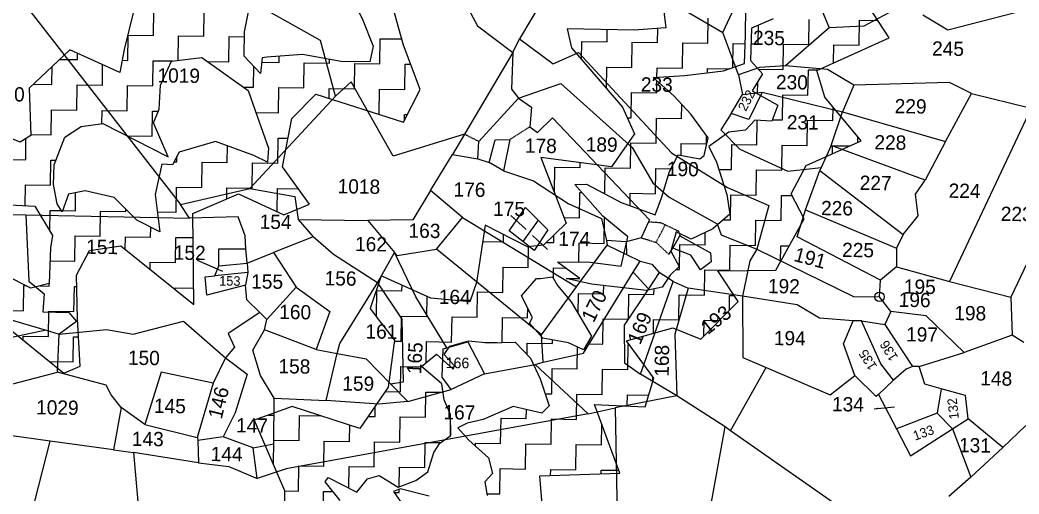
# Model space of a CAD drawing. Header units: metres. Extents: x 303639 to 307187, y 1938623 to 1940837.
# Drawn here: x 305712 to 306319, y 1939898 to 1940186 of the extents above; entities that cross this region are included whole.
import ezdxf

# ---------------------------------------------------------------- set-up
doc = ezdxf.new("R2010")
doc.units = ezdxf.units.M
doc.linetypes.add('DASHED', pattern=[0.75, 0.5, -0.25])
for name, color, linetype in [('POLY_HATCH', 12, 'Continuous'), ('POLY_PARCEL', 6, 'Continuous'), ('POLY_SUBPARCEL', 6, 'DASHED'), ('TEXT_PARCEL', 7, 'Continuous')]:
    doc.layers.add(name, color=color, linetype=linetype)
doc.styles.add('TEXT_MAP', font='')
doc.styles.get('TEXT_MAP').set_extended_font_data('Kruti Dev 050')
doc.dimstyles.get("Standard").update_dxf_attribs({"dimtxt": 0.18, "dimasz": 0.18, "dimexe": 0.18, "dimexo": 0.0625, "dimgap": 0.09, "dimtad": 0, "dimtih": 1, "dimtoh": 1, "dimdec": 4, "dimzin": 0, "dimdsep": 46, "dimtxsty": 'Standard', "dimcen": 0.09, "dimadec": 0, "dimazin": 0, "dimtfac": 1, "dimtdec": 4, "dimtofl": 0, "dimtmove": 0, "dimatfit": 3, "dimfxl": 1, "dimtolj": 1, "dimtzin": 0, "dimarcsym": 0})

msp = doc.modelspace()

# ---------------------------------------------------------------- linework, layer by layer
msp.add_circle((306234.07, 1940017.46), 2.87)
at = {"layer": 'POLY_HATCH'}
for p, q in [((305945.3, 1940170.32), (305934.36, 1940209.42)), ((305914.06, 1940199.3), (305920.47, 1940185.47)), ((306102.51, 1940197.31), (306104.41, 1940180.71)), ((306239.94, 1940174.7), (306222.9, 1940200.93)), ((305781.82, 1940192.29), (305775.67, 1940167.59)), ((306152.69, 1940176.33), (306153.01, 1940193.18)), ((305848.65, 1940178.47), (305851.11, 1940190.62)), ((305920.47, 1940185.47), (305926.7, 1940169.62)), ((306169.66, 1940186.19), (306156.42, 1940180.7)), ((306085.25, 1940179.42), (306044.56, 1940180.13)), ((306044.56, 1940180.13), (306047.24, 1940168.76)), ((306104.41, 1940180.71), (306085.25, 1940179.42)), ((306156.42, 1940180.7), (306155.79, 1940161.04)), ((305848.52, 1940163.65), (305848.65, 1940178.47)), ((306152.22, 1940159.19), (306152.69, 1940176.33)), ((306196.06, 1940154.83), (306239.94, 1940174.7)), ((305742.77, 1940167.48), (305717.91, 1940144.17)), ((305773.06, 1940153.6), (305742.77, 1940167.48)), ((305775.67, 1940167.59), (305773.06, 1940153.6)), ((305926.7, 1940169.62), (305924.78, 1940160.1)), ((305955.28, 1940143.42), (305945.3, 1940170.32)), ((306047.24, 1940168.76), (306078.21, 1940132.64)), ((305797.69, 1940146.07), (305804.41, 1940160.59)), ((305804.41, 1940160.59), (305822.71, 1940162.79)), ((305822.71, 1940162.79), (305850.95, 1940142.66)), ((305858.4, 1940153.03), (305848.52, 1940163.65)), ((305859.39, 1940162.57), (305858.4, 1940153.03)), ((305862.27, 1940163.07), (305859.39, 1940162.57)), ((305883.82, 1940164.71), (305862.27, 1940163.07)), ((305907.46, 1940160.42), (305883.82, 1940164.71)), ((306155.79, 1940161.04), (306163.04, 1940152.86)), ((305924.78, 1940160.1), (305907.46, 1940160.42)), ((306116.06, 1940151.93), (306139.49, 1940154.63)), ((306139.49, 1940154.63), (306152.22, 1940159.19)), ((306200.84, 1940138.75), (306196.06, 1940154.83)), ((306096.7, 1940150.57), (306116.06, 1940151.93)), ((306109.21, 1940139.45), (306096.7, 1940150.57)), ((306163.04, 1940152.86), (306156.74, 1940142.45)), ((305717.91, 1940144.17), (305719.07, 1940115.41)), ((305796.95, 1940131.46), (305797.69, 1940146.07)), ((305850.95, 1940142.66), (305856.4, 1940127.11)), ((305945.22, 1940123.59), (305955.28, 1940143.42)), ((306156.74, 1940142.45), (306172.44, 1940133.91)), ((305877.46, 1940125.66), (305891.99, 1940140.62)), ((305891.99, 1940140.62), (305945.22, 1940123.59)), ((306119.54, 1940128.36), (306109.21, 1940139.45)), ((306223.04, 1940112.1), (306200.84, 1940138.75)), ((305793.52, 1940123.07), (305796.95, 1940131.46)), ((306078.21, 1940132.64), (306085.5, 1940116.53)), ((306172.44, 1940133.91), (306168.8, 1940124.18)), ((305712.63, 1940111.39), (305673.28, 1940126.52)), ((305856.4, 1940127.11), (305863.28, 1940107.7)), ((305871.81, 1940096.43), (305877.46, 1940125.66)), ((306130.22, 1940113.92), (306119.54, 1940128.36)), ((306158.54, 1940124.69), (306152.78, 1940118.62)), ((306168.8, 1940124.18), (306158.54, 1940124.69)), ((305739.56, 1940114.43), (305749.59, 1940120.81)), ((305749.59, 1940120.81), (305762.75, 1940122.65)), ((305762.75, 1940122.65), (305802.32, 1940102.57)), ((305802.32, 1940102.57), (305793.52, 1940123.07)), ((306152.78, 1940118.62), (306142.74, 1940117.43)), ((305719.07, 1940115.41), (305712.63, 1940111.39)), ((305733.24, 1940097.55), (305739.56, 1940114.43)), ((306085.5, 1940116.53), (306071.47, 1940096.48)), ((306127.67, 1940103.32), (306130.22, 1940113.92)), ((306142.74, 1940117.43), (306130.54, 1940108.67)), ((306189.57, 1940097.25), (306223.04, 1940112.1)), ((305831.19, 1940111.88), (305808.98, 1940105.25)), ((305854.46, 1940103.34), (305831.19, 1940111.88)), ((305863.28, 1940107.7), (305862.63, 1940099.27)), ((306130.54, 1940108.67), (306135.24, 1940099.19)), ((305808.98, 1940105.25), (305804.92, 1940097.52)), ((305862.63, 1940099.27), (305854.46, 1940103.34)), ((306071.47, 1940096.48), (306028.58, 1940102.03)), ((306028.58, 1940102.03), (306043.91, 1940062.16)), ((306106.63, 1940093.6), (306111.82, 1940103.7)), ((306111.82, 1940103.7), (306125.07, 1940101.26)), ((306125.07, 1940101.26), (306127.67, 1940103.32)), ((305732.86, 1940085.61), (305733.24, 1940097.55)), ((305798.62, 1940097.92), (305794.41, 1940079.52)), ((305804.92, 1940097.52), (305798.62, 1940097.92)), ((305888.08, 1940073.68), (305871.81, 1940096.43)), ((306135.24, 1940099.19), (306141.49, 1940079.56)), ((306180.54, 1940079.99), (306189.57, 1940097.25)), ((306101.82, 1940077.6), (306106.63, 1940093.6)), ((305735.04, 1940073.84), (305732.86, 1940085.61)), ((305751.93, 1940081.82), (305741.96, 1940079.72)), ((305769.5, 1940077.84), (305751.93, 1940081.82)), ((306049.24, 1940085.63), (306056.32, 1940085.92)), ((306066.15, 1940066.53), (306049.24, 1940085.63)), ((306056.32, 1940085.92), (306077.38, 1940074.68)), ((305741.96, 1940079.72), (305738.08, 1940068.99)), ((305783.3, 1940064.1), (305769.5, 1940077.84)), ((305794.41, 1940079.52), (305797.41, 1940056.96)), ((305817.25, 1940068.01), (305845.06, 1940079.94)), ((305845.06, 1940079.94), (305872.54, 1940067.24)), ((306098.02, 1940067.17), (306101.82, 1940077.6)), ((306141.49, 1940079.56), (306143.37, 1940067.59)), ((306188.43, 1940064.9), (306180.54, 1940079.99)), ((305697.17, 1940073.77), (305721.44, 1940072.55)), ((305721.44, 1940072.55), (305732.14, 1940054.68)), ((305738.08, 1940068.99), (305735.04, 1940073.84)), ((305872.54, 1940067.24), (305888.08, 1940073.68)), ((306077.38, 1940074.68), (306098.02, 1940067.17)), ((305797.41, 1940056.96), (305783.3, 1940064.1)), ((305817.89, 1940012.76), (305817.25, 1940068.01)), ((306081.28, 1940053.82), (306066.15, 1940066.53)), ((306143.37, 1940067.59), (306132.98, 1940058.69)), ((306171.28, 1940033.64), (306188.43, 1940064.9)), ((305994.69, 1940061.01), (305989.52, 1940026.09)), ((306020.45, 1940047.76), (305994.69, 1940061.01)), ((306043.91, 1940062.16), (306030.25, 1940048.9)), ((306132.98, 1940058.69), (306119.73, 1940052.48)), ((305732.14, 1940054.68), (305730.9, 1940047.28)), ((306077.31, 1940036.02), (306081.28, 1940053.82)), ((306110.74, 1940056.83), (306107.55, 1940045.17)), ((306119.73, 1940052.48), (306110.74, 1940056.83)), ((305730.9, 1940047.28), (305730.22, 1940025.55)), ((305746.82, 1940030.61), (305754.54, 1940045.66)), ((305754.54, 1940045.66), (305773.72, 1940048.36)), ((305773.72, 1940048.36), (305817.89, 1940012.76)), ((306030.25, 1940048.9), (306020.45, 1940047.76)), ((306107.55, 1940045.17), (306112.62, 1940035.81)), ((306038.64, 1940038.58), (306056.91, 1940038.71)), ((306052.26, 1940028.53), (306038.64, 1940038.58)), ((306056.91, 1940038.71), (306077.31, 1940036.02)), ((306112.62, 1940035.81), (306107.11, 1940030.69)), ((306135.94, 1940033.27), (306171.28, 1940033.64)), ((306148.27, 1940014.68), (306135.94, 1940033.27)), ((305718.98, 1940022.81), (305703.86, 1940030.44)), ((305747.44, 1940004.11), (305746.82, 1940030.61)), ((305931.58, 1940030.16), (305925.07, 1940010.42)), ((305961.88, 1940016.57), (305931.58, 1940030.16)), ((306016.83, 1940018.16), (306025.91, 1940028.51)), ((306025.91, 1940028.51), (306028.46, 1940028.51)), ((306028.46, 1940028.51), (306035.72, 1940029.64)), ((306035.72, 1940029.64), (306038.78, 1940024.29)), ((306059.33, 1940025.21), (306044.03, 1940028.53)), ((306044.03, 1940028.53), (306052.26, 1940028.53)), ((306107.11, 1940030.69), (306102.3, 1940023.4)), ((305730.22, 1940025.55), (305718.98, 1940022.81)), ((305989.52, 1940026.09), (305985.53, 1940014.4)), ((306038.78, 1940024.29), (306046.98, 1940014.4)), ((306092.73, 1940021.24), (306059.33, 1940025.21)), ((306102.3, 1940023.4), (306092.73, 1940021.24)), ((305985.53, 1940014.4), (305961.88, 1940016.57)), ((306023.56, 1940004.94), (306016.83, 1940018.16)), ((305925.07, 1940010.42), (305929.1, 1940004.84)), ((306046.98, 1940014.4), (306059.37, 1939993.59)), ((306125.71, 1939991.76), (306148.27, 1940014.68)), ((305693.75, 1940007.84), (305739.04, 1939971.09)), ((305748.88, 1939975.34), (305747.44, 1940004.11)), ((305929.1, 1940004.84), (305939.83, 1939991.24)), ((306021.68, 1940001.53), (306023.56, 1940004.94)), ((306029.76, 1939992.44), (306021.68, 1940001.53)), ((306080.54, 1939990.67), (306108.75, 1939998.71)), ((306108.75, 1939998.71), (306125.71, 1939991.76)), ((305939.83, 1939991.24), (305935.88, 1939962.54)), ((305973.43, 1939987.48), (305984.75, 1939990.81)), ((305984.75, 1939990.81), (305997.08, 1939989.48)), ((306045.3, 1939989.45), (306029.76, 1939992.44)), ((306059.37, 1939993.59), (306054.54, 1939985.34)), ((305969.87, 1939982.48), (305973.43, 1939987.48)), ((305997.08, 1939989.48), (306013.06, 1939990.02)), ((306013.06, 1939990.02), (306022.35, 1939980.24)), ((306013.06, 1939990.02), (306013.06, 1939990.02)), ((306054.54, 1939985.34), (306045.3, 1939989.45)), ((306097.12, 1939968.06), (306080.54, 1939990.67)), ((305956.09, 1939975.07), (305965.28, 1939982.62)), ((305965.28, 1939982.62), (305975.34, 1939973.56)), ((305976.22, 1939975.48), (305969.87, 1939982.48)), ((306022.35, 1939980.24), (306028.21, 1939967.61)), ((305739.04, 1939971.09), (305748.88, 1939975.34)), ((305968.45, 1939964.73), (305956.09, 1939975.07)), ((305975.34, 1939973.56), (305976.22, 1939975.48)), ((306028.21, 1939967.61), (306033.66, 1939951.24)), ((306091.88, 1939950.74), (306097.12, 1939968.06)), ((305935.88, 1939962.54), (305918.66, 1939937.43)), ((305969.79, 1939955), (305968.45, 1939964.73)), ((305973.79, 1939946.02), (305969.79, 1939955)), ((305877.58, 1939950.89), (305854.64, 1939942.57)), ((305918.66, 1939937.43), (305877.58, 1939950.89)), ((306011.67, 1939950.82), (305993.57, 1939942.99)), ((306029.13, 1939946.84), (306011.67, 1939950.82)), ((306033.66, 1939951.24), (306029.13, 1939946.84)), ((306076.49, 1939910.33), (306061.05, 1939952.03)), ((306061.05, 1939952.03), (306091.88, 1939950.74)), ((305854.64, 1939942.57), (305873.04, 1939899.82)), ((305973.84, 1939933.21), (305973.79, 1939946.02)), ((305993.57, 1939942.99), (305983.75, 1939940.84)), ((305983.75, 1939940.84), (305978.28, 1939937.9)), ((305978.28, 1939937.9), (305984.82, 1939930.45)), ((305967.33, 1939928.57), (305973.84, 1939933.21)), ((305984.82, 1939930.45), (305996.87, 1939919.78)), ((305963.6, 1939922.95), (305967.33, 1939928.57)), ((305959.94, 1939911.28), (305963.6, 1939922.95)), ((305996.87, 1939919.78), (305999.27, 1939910.22)), ((305897.61, 1939905.08), (305899.43, 1939907.78)), ((305899.43, 1939907.78), (305916.79, 1939898.92)), ((305916.79, 1939898.92), (305923.35, 1939906.98)), ((305923.35, 1939906.98), (305930.45, 1939908.97)), ((305930.45, 1939908.97), (305941.93, 1939901.91)), ((305952.64, 1939905.87), (305959.94, 1939911.28)), ((305999.27, 1939910.22), (305994.49, 1939905.1)), ((306028.04, 1939908.77), (306076.49, 1939910.33)), ((306031.97, 1939856.56), (306028.04, 1939908.77)), ((305873.04, 1939899.82), (305873.17, 1939878.15)), ((305906.7, 1939893.7), (305897.61, 1939905.08)), ((305943.1, 1939900.86), (305939.09, 1939899.35)), ((305941.93, 1939901.91), (305952.64, 1939905.87)), ((305960.79, 1939896.39), (305943.1, 1939900.86)), ((305994.49, 1939905.1), (305995.94, 1939896.75)), ((305939.09, 1939899.35), (305948.92, 1939885.34))]:
    msp.add_line(p, q, dxfattribs=at)
at = {"layer": 'POLY_HATCH', "linetype": 'Continuous'}
for p, q in [((305793.44, 1940176.14), (305793.65, 1940191.44)), ((305824.03, 1940175.71), (305824.25, 1940191.01)), ((306129.96, 1940171.45), (306130.17, 1940186.75)), ((306191.15, 1940170.6), (306191.36, 1940185.9)), ((306221.74, 1940170.18), (306221.95, 1940185.47)), ((306221.95, 1940185.47), (306233.05, 1940185.32)), ((306068.78, 1940172.31), (306068.88, 1940179.71)), ((306099.37, 1940171.88), (306099.49, 1940180.38)), ((306160.55, 1940171.03), (306160.71, 1940182.48)), ((305777.93, 1940161.06), (305778.14, 1940176.35)), ((305778.14, 1940176.35), (305793.44, 1940176.14)), ((305808.53, 1940161.09), (305808.74, 1940175.93)), ((305808.74, 1940175.93), (305824.03, 1940175.71)), ((305839.12, 1940160.21), (305839.33, 1940175.5)), ((305839.33, 1940175.5), (305848.62, 1940175.37)), ((305930.89, 1940158.93), (305931.11, 1940174.22)), ((305931.11, 1940174.22), (305944.26, 1940174.04)), ((306053.33, 1940161.66), (306053.48, 1940172.52)), ((306053.48, 1940172.52), (306068.78, 1940172.31)), ((306083.86, 1940156.8), (306084.07, 1940172.09)), ((306084.07, 1940172.09), (306099.37, 1940171.88)), ((306114.45, 1940156.37), (306114.66, 1940171.67)), ((306114.66, 1940171.67), (306129.96, 1940171.45)), ((306145.05, 1940156.62), (306145.26, 1940171.24)), ((306145.26, 1940171.24), (306152.55, 1940171.14)), ((306156.11, 1940171.09), (306160.55, 1940171.03)), ((306175.64, 1940155.52), (306175.85, 1940170.81)), ((306175.85, 1940170.81), (306191.15, 1940170.6)), ((306206.29, 1940159.46), (306206.44, 1940170.39)), ((306206.44, 1940170.39), (306221.74, 1940170.18)), ((305736.53, 1940161.63), (305747.34, 1940161.48)), ((305747.34, 1940161.48), (305747.39, 1940165.36)), ((305774.46, 1940161.11), (305777.93, 1940161.06)), ((305793.01, 1940145.55), (305793.23, 1940160.84)), ((305793.23, 1940160.84), (305805.12, 1940160.68)), ((305869.71, 1940159.78), (305869.76, 1940163.64)), ((305900.3, 1940159.35), (305900.33, 1940161.71)), ((305731.83, 1940146.4), (305731.98, 1940157.37)), ((305762.42, 1940145.97), (305762.59, 1940158.4)), ((305826.08, 1940160.39), (305839.12, 1940160.21)), ((305854.2, 1940144.7), (305854.38, 1940157.36)), ((305859.11, 1940159.93), (305869.71, 1940159.78)), ((305884.79, 1940144.27), (305885, 1940159.57)), ((305885, 1940159.57), (305900.3, 1940159.35)), ((305915.38, 1940143.84), (305915.6, 1940159.14)), ((305915.6, 1940159.14), (305930.89, 1940158.93)), ((305945.98, 1940143.42), (305946.19, 1940158.71)), ((305946.19, 1940158.71), (305949.62, 1940158.67)), ((306068.38, 1940144.1), (306068.56, 1940157.01)), ((306068.56, 1940157.01), (306083.86, 1940156.8)), ((306099.07, 1940150.73), (306099.16, 1940156.58)), ((306099.16, 1940156.58), (306114.45, 1940156.37)), ((306129.71, 1940153.5), (306129.75, 1940156.16)), ((306129.75, 1940156.16), (306143.24, 1940155.97)), ((306160.5, 1940155.73), (306175.64, 1940155.52)), ((306190.72, 1940140.01), (306190.93, 1940155.31)), ((306190.93, 1940155.31), (306196.94, 1940155.22)), ((306098.94, 1940141.29), (306099.04, 1940148.48)), ((305720.45, 1940146.56), (305731.83, 1940146.4)), ((305746.91, 1940130.89), (305747.12, 1940146.19)), ((305747.12, 1940146.19), (305762.42, 1940145.97)), ((305777.5, 1940130.46), (305777.72, 1940145.76)), ((305777.72, 1940145.76), (305793.01, 1940145.55)), ((305847.97, 1940144.78), (305854.2, 1940144.7)), ((305869.28, 1940129.19), (305869.5, 1940144.48)), ((305869.5, 1940144.48), (305884.79, 1940144.27)), ((305900, 1940138.05), (305900.09, 1940144.06)), ((305900.09, 1940144.06), (305915.38, 1940143.84)), ((305930.47, 1940128.33), (305930.68, 1940143.63)), ((305930.68, 1940143.63), (305945.98, 1940143.42)), ((306160.13, 1940140.6), (306160.24, 1940148.23)), ((306083.43, 1940126.2), (306083.65, 1940141.5)), ((306083.65, 1940141.5), (306098.94, 1940141.29)), ((306175.21, 1940124.93), (306175.42, 1940140.22)), ((306175.42, 1940140.22), (306190.72, 1940140.01)), ((305731.4, 1940115.81), (305731.61, 1940131.1)), ((305731.61, 1940131.1), (305746.91, 1940130.89)), ((305762.09, 1940122.56), (305762.21, 1940130.68)), ((305762.21, 1940130.68), (305777.5, 1940130.46)), ((305792.59, 1940114.96), (305792.8, 1940130.25)), ((305792.8, 1940130.25), (305796.44, 1940130.2)), ((306114.03, 1940125.78), (306114.14, 1940134.15)), ((306205.8, 1940124.5), (306205.92, 1940132.65)), ((305855.6, 1940129.38), (305869.28, 1940129.19)), ((305930.38, 1940128.34), (305930.47, 1940128.33)), ((305945.72, 1940124.57), (305945.76, 1940128.12)), ((305945.76, 1940128.12), (305947.51, 1940128.1)), ((306081.11, 1940126.24), (306083.43, 1940126.2)), ((306098.52, 1940110.69), (306098.73, 1940125.99)), ((306098.73, 1940125.99), (306114.03, 1940125.78)), ((306159.7, 1940109.84), (306159.91, 1940124.62)), ((306169.11, 1940125.01), (306175.21, 1940124.93)), ((306190.3, 1940109.42), (306190.51, 1940124.71)), ((306190.51, 1940124.71), (306205.8, 1940124.5)), ((305715.89, 1940100.72), (305716.07, 1940113.53)), ((305719.05, 1940115.98), (305731.4, 1940115.81)), ((305777.5, 1940115.17), (305792.59, 1940114.96)), ((305868.86, 1940098.59), (305869.07, 1940113.89)), ((305869.07, 1940113.89), (305875.17, 1940113.8)), ((306129.11, 1940110.27), (306129.18, 1940115.33)), ((306220.92, 1940111.16), (306220.97, 1940114.6)), ((305838.26, 1940099.02), (305838.41, 1940109.23)), ((306083.01, 1940095.61), (306083.22, 1940110.91)), ((306083.22, 1940110.91), (306098.52, 1940110.69)), ((306113.71, 1940103.35), (306113.81, 1940110.48)), ((306113.81, 1940110.48), (306129.11, 1940110.27)), ((306144.19, 1940094.76), (306144.41, 1940110.05)), ((306144.41, 1940110.05), (306159.7, 1940109.84)), ((306174.79, 1940094.33), (306175, 1940109.63)), ((306175, 1940109.63), (306190.3, 1940109.42)), ((306205.52, 1940104.33), (306205.59, 1940109.2)), ((306205.59, 1940109.2), (306216.17, 1940109.06)), ((305700.6, 1940100.94), (305715.89, 1940100.72)), ((305730.97, 1940085.21), (305731.19, 1940100.51)), ((305731.19, 1940100.51), (305734.33, 1940100.47)), ((305807.67, 1940099.45), (305807.72, 1940102.85)), ((305805.95, 1940099.47), (305807.67, 1940099.45)), ((305822.75, 1940083.94), (305822.97, 1940099.23)), ((305822.97, 1940099.23), (305838.26, 1940099.02)), ((305853.35, 1940083.51), (305853.56, 1940098.81)), ((305853.56, 1940098.81), (305868.86, 1940098.59)), ((306036.9, 1940080.95), (306037.12, 1940096.25)), ((306037.12, 1940096.25), (306052.41, 1940096.04)), ((306052.41, 1940096.04), (306052.45, 1940098.94)), ((306067.5, 1940080.53), (306067.71, 1940095.82)), ((306067.71, 1940095.82), (306083.01, 1940095.61)), ((306098.09, 1940080.1), (306098.3, 1940095.4)), ((306098.3, 1940095.4), (306107.48, 1940095.27)), ((306136.62, 1940094.86), (306144.19, 1940094.76)), ((306159.28, 1940079.25), (306159.49, 1940094.55)), ((306159.49, 1940094.55), (306174.79, 1940094.33)), ((305715.5, 1940072.85), (305715.68, 1940085.43)), ((305715.68, 1940085.43), (305730.97, 1940085.21)), ((305807.24, 1940068.85), (305807.46, 1940084.15)), ((305807.46, 1940084.15), (305822.75, 1940083.94)), ((305837.96, 1940076.89), (305838.05, 1940083.72)), ((305838.05, 1940083.72), (305853.35, 1940083.51)), ((305868.45, 1940069.13), (305868.64, 1940083.3)), ((305868.64, 1940083.3), (305881.33, 1940083.12)), ((305746.06, 1940069.7), (305746.21, 1940080.61)), ((306036.68, 1940080.96), (306036.9, 1940080.95)), ((306051.99, 1940065.44), (306052.2, 1940080.74)), ((306052.2, 1940080.74), (306053.59, 1940080.72)), ((306066.4, 1940080.54), (306067.5, 1940080.53)), ((306082.69, 1940072.75), (306082.79, 1940080.31)), ((306082.79, 1940080.31), (306098.09, 1940080.1)), ((306143.77, 1940064.17), (306143.98, 1940079.46)), ((306143.98, 1940079.46), (306159.28, 1940079.25)), ((306174.36, 1940063.74), (306174.57, 1940079.04)), ((306174.57, 1940079.04), (306181.09, 1940078.95)), ((305730.59, 1940057.27), (305730.76, 1940069.92)), ((305730.76, 1940069.92), (305737.56, 1940069.82)), ((305738.37, 1940069.81), (305746.06, 1940069.7)), ((305776.65, 1940069.28), (305776.67, 1940070.7)), ((305761.14, 1940054.2), (305761.35, 1940069.49)), ((305761.35, 1940069.49), (305776.65, 1940069.28)), ((305795.81, 1940069.01), (305807.24, 1940068.85)), ((306042.6, 1940065.57), (306051.99, 1940065.44)), ((306067.07, 1940049.93), (306067.28, 1940065.23)), ((306067.28, 1940065.23), (306067.71, 1940065.22)), ((306139.45, 1940064.23), (306143.77, 1940064.17)), ((306158.85, 1940048.66), (306159.06, 1940063.95)), ((306159.06, 1940063.95), (306174.36, 1940063.74)), ((305791.73, 1940053.77), (305791.82, 1940059.79)), ((305745.63, 1940039.11), (305745.85, 1940054.41)), ((305745.85, 1940054.41), (305761.14, 1940054.2)), ((305776.33, 1940046.26), (305776.44, 1940053.98)), ((305776.44, 1940053.98), (305791.73, 1940053.77)), ((305806.82, 1940038.26), (305807.03, 1940053.56)), ((305807.03, 1940053.56), (305817.42, 1940053.41)), ((306005.89, 1940050.79), (306005.95, 1940055.22)), ((306036.48, 1940050.36), (306036.54, 1940055.01)), ((306128.26, 1940049.08), (306128.36, 1940056.52)), ((305993.2, 1940050.96), (306005.89, 1940050.79)), ((306020.97, 1940035.28), (306021.14, 1940047.84)), ((306031.83, 1940050.43), (306036.48, 1940050.36)), ((306051.61, 1940038.68), (306051.77, 1940050.15)), ((306051.77, 1940050.15), (306067.07, 1940049.93)), ((306112.75, 1940034), (306112.96, 1940049.3)), ((306112.96, 1940049.3), (306128.26, 1940049.08)), ((306143.34, 1940033.57), (306143.55, 1940048.87)), ((306143.55, 1940048.87), (306158.85, 1940048.66)), ((306174.01, 1940038.61), (306174.15, 1940048.44)), ((306174.15, 1940048.44), (306179.36, 1940048.37)), ((305730.65, 1940039.32), (305745.63, 1940039.11)), ((305791.46, 1940034.07), (305791.52, 1940038.47)), ((305791.52, 1940038.47), (305806.82, 1940038.26)), ((306005.46, 1940020.19), (306005.67, 1940035.49)), ((306005.67, 1940035.49), (306020.97, 1940035.28)), ((306036.18, 1940028.83), (306036.27, 1940035.06)), ((306036.27, 1940035.06), (306043.54, 1940034.96)), ((306110.7, 1940034.03), (306112.75, 1940034)), ((306127.83, 1940018.49), (306128.04, 1940033.79)), ((306128.04, 1940033.79), (306143.34, 1940033.57)), ((305714.61, 1940008.95), (305714.83, 1940024.24)), ((305714.83, 1940024.24), (305716.18, 1940024.22)), ((305724.32, 1940024.11), (305730.12, 1940024.03)), ((305730.12, 1940024.03), (305730.14, 1940025.53)), ((305745.21, 1940008.52), (305745.42, 1940023.82)), ((305745.42, 1940023.82), (305746.98, 1940023.79)), ((305806.59, 1940021.87), (305806.61, 1940022.96)), ((305806.61, 1940022.96), (305817.78, 1940022.81)), ((305928.76, 1940005.96), (305928.98, 1940021.26)), ((305928.98, 1940021.26), (305944.27, 1940021.05)), ((305944.27, 1940021.05), (305944.32, 1940024.44)), ((306066.64, 1940019.34), (306066.71, 1940024.33)), ((306097.24, 1940018.92), (306097.28, 1940022.27)), ((305959.36, 1940005.54), (305959.52, 1940017.62)), ((305989.95, 1940005.11), (305990.16, 1940020.41)), ((305990.16, 1940020.41), (306005.46, 1940020.19)), ((306051.18, 1940007.35), (306051.35, 1940019.55)), ((306051.35, 1940019.55), (306066.64, 1940019.34)), ((306081.73, 1940003.83), (306081.94, 1940019.13)), ((306081.94, 1940019.13), (306097.24, 1940018.92)), ((306112.32, 1940003.41), (306112.53, 1940018.7)), ((306112.53, 1940018.7), (306127.83, 1940018.49)), ((306143, 1940009.33), (306143.13, 1940018.28)), ((306143.13, 1940018.28), (306145.91, 1940018.24)), ((305699.32, 1940009.16), (305714.61, 1940008.95)), ((306020.54, 1940004.68), (306020.63, 1940010.71)), ((305729.7, 1939993.44), (305729.91, 1940008.73)), ((305729.91, 1940008.73), (305745.21, 1940008.52)), ((305928.28, 1940005.97), (305928.76, 1940005.96)), ((305943.85, 1939990.45), (305944.06, 1940005.75)), ((305944.06, 1940005.75), (305959.36, 1940005.54)), ((305974.44, 1939990.03), (305974.65, 1940005.32)), ((305974.65, 1940005.32), (305989.95, 1940005.11)), ((306005.04, 1939989.75), (306005.25, 1940004.9)), ((306005.25, 1940004.9), (306020.54, 1940004.68)), ((306066.22, 1939988.75), (306066.43, 1940004.04)), ((306066.43, 1940004.04), (306081.73, 1940003.83)), ((306096.91, 1939995.33), (306097.02, 1940003.62)), ((306097.02, 1940003.62), (306112.32, 1940003.41)), ((306127.48, 1939993.56), (306127.62, 1940003.19)), ((306127.62, 1940003.19), (306136.84, 1940003.06)), ((305714.36, 1939991.11), (305714.4, 1939993.65)), ((305714.4, 1939993.65), (305729.7, 1939993.44)), ((305744.78, 1939977.93), (305744.99, 1939993.22)), ((305744.99, 1939993.22), (305747.99, 1939993.18)), ((306035.63, 1939989.17), (306035.66, 1939991.3)), ((305939.73, 1939990.51), (305943.85, 1939990.45)), ((305958.97, 1939977.43), (305959.14, 1939990.24)), ((305959.14, 1939990.24), (305974.44, 1939990.03)), ((305994.61, 1939989.75), (306001.99, 1939989.64)), ((306020.23, 1939982.46), (306020.33, 1939989.39)), ((306020.33, 1939989.39), (306035.63, 1939989.17)), ((306050.71, 1939973.67), (306050.89, 1939986.96)), ((306056.62, 1939988.88), (306066.22, 1939988.75)), ((306081.3, 1939973.24), (306081.52, 1939988.54)), ((306081.52, 1939988.54), (306082.11, 1939988.53)), ((305730.37, 1939978.13), (305744.78, 1939977.93)), ((305943.42, 1939959.86), (305943.63, 1939975.16)), ((305943.63, 1939975.16), (305956.19, 1939974.98)), ((305974.22, 1939974.56), (305974.23, 1939974.73)), ((305974.23, 1939974.73), (305975.86, 1939974.71)), ((306035.2, 1939958.58), (306035.41, 1939973.88)), ((306035.41, 1939973.88), (306050.71, 1939973.67)), ((306065.79, 1939958.16), (306066.01, 1939973.45)), ((306066.01, 1939973.45), (306081.3, 1939973.24)), ((306096.5, 1939966.02), (306096.54, 1939968.84)), ((305934.13, 1939959.99), (305943.42, 1939959.86)), ((305958.5, 1939944.35), (305958.72, 1939959.65)), ((305958.72, 1939959.65), (305969.17, 1939959.5)), ((306031.2, 1939958.64), (306035.2, 1939958.58)), ((306050.28, 1939943.07), (306050.5, 1939958.37)), ((306050.5, 1939958.37), (306065.79, 1939958.16)), ((306081, 1939951.2), (306081.09, 1939957.94)), ((306081.09, 1939957.94), (306094, 1939957.76)), ((305927.91, 1939944.78), (305928, 1939951.05)), ((306019.69, 1939943.5), (306019.77, 1939948.98)), ((305863.21, 1939945.68), (305866.73, 1939945.63)), ((305866.73, 1939945.63), (305866.74, 1939946.96)), ((305881.81, 1939930.12), (305882.02, 1939945.42)), ((305882.02, 1939945.42), (305894.83, 1939945.24)), ((305923.74, 1939944.83), (305927.91, 1939944.78)), ((305942.99, 1939929.27), (305943.21, 1939944.56)), ((305943.21, 1939944.56), (305958.5, 1939944.35)), ((305973.65, 1939933.07), (305973.8, 1939943.84)), ((306004.18, 1939928.41), (306004.39, 1939943.71)), ((306004.39, 1939943.71), (306019.69, 1939943.5)), ((306034.77, 1939927.99), (306034.99, 1939943.29)), ((306034.99, 1939943.29), (306050.28, 1939943.07)), ((305912.4, 1939929.69), (305912.54, 1939939.44)), ((306065.37, 1939927.56), (306065.54, 1939939.91)), ((305866.31, 1939915.47), (305866.51, 1939930.33)), ((305866.51, 1939930.33), (305881.81, 1939930.12)), ((305896.89, 1939914.61), (305897.11, 1939929.91)), ((305897.11, 1939929.91), (305912.4, 1939929.69)), ((305927.49, 1939914.18), (305927.7, 1939929.48)), ((305927.7, 1939929.48), (305942.99, 1939929.27)), ((305958.08, 1939913.76), (305958.29, 1939929.05)), ((305958.29, 1939929.05), (305967.83, 1939928.92)), ((305988.86, 1939926.87), (305988.88, 1939928.63)), ((305988.88, 1939928.63), (306004.18, 1939928.41)), ((306019.26, 1939912.91), (306019.48, 1939928.2)), ((306019.48, 1939928.2), (306034.77, 1939927.99)), ((306049.86, 1939912.48), (306050.07, 1939927.78)), ((306050.07, 1939927.78), (306065.37, 1939927.56)), ((305881.38, 1939899.53), (305881.6, 1939914.82)), ((305881.6, 1939914.82), (305896.89, 1939914.61)), ((305912.01, 1939901.36), (305912.19, 1939914.4)), ((305912.19, 1939914.4), (305927.49, 1939914.18)), ((305942.62, 1939902.16), (305942.78, 1939913.97)), ((305942.78, 1939913.97), (305958.08, 1939913.76)), ((306003.75, 1939897.82), (306003.97, 1939913.12)), ((306003.97, 1939913.12), (306019.26, 1939912.91)), ((306034.51, 1939908.98), (306034.56, 1939912.69)), ((306034.56, 1939912.69), (306049.86, 1939912.48)), ((306065.12, 1939909.97), (306065.15, 1939912.27)), ((306065.15, 1939912.27), (306075.83, 1939912.12)), ((305942.57, 1939898.67), (305942.6, 1939900.68)), ((305873.04, 1939899.64), (305881.38, 1939899.53)), ((305896.47, 1939884.02), (305896.68, 1939899.31)), ((305896.68, 1939899.31), (305902.28, 1939899.24)), ((305939.54, 1939898.72), (305942.57, 1939898.67)), ((305995.73, 1939897.93), (306003.75, 1939897.82))]:
    msp.add_line(p, q, dxfattribs=at)
at = {"layer": 'POLY_PARCEL'}
for p, q in [((305894.85, 1940173.07), (305748.59, 1940255.64)), ((305687.99, 1940230.3), (305809.83, 1940073.43)), ((306049.28, 1940230.65), (306015.68, 1940174.06)), ((306049.28, 1940230.65), (306139, 1940177.89)), ((305978.61, 1940203.43), (305990.12, 1940182.04)), ((306139, 1940177.89), (306151.35, 1940204.25)), ((306197.07, 1940196.33), (306203.63, 1940180.81)), ((306242.84, 1940191.53), (306224.65, 1940181.73)), ((306275.66, 1940179.63), (306322.68, 1940191.76)), ((306260.33, 1940188.69), (306275.66, 1940179.63)), ((305990.12, 1940182.04), (306011.64, 1940165.73)), ((306203.63, 1940180.81), (306177.09, 1940157.77)), ((306224.65, 1940181.73), (306203.63, 1940180.81)), ((305903.95, 1940139.3), (305894.85, 1940173.07)), ((306011.64, 1940165.73), (306015.68, 1940174.06)), ((306015.68, 1940174.06), (306035.96, 1940158.86)), ((306148.54, 1940152.27), (306139, 1940177.89)), ((306011.64, 1940165.73), (305982.2, 1940116.19)), ((306011.64, 1940165.73), (306010.84, 1940143.64)), ((306035.96, 1940158.86), (306051.51, 1940165.76)), ((306051.51, 1940165.76), (306107.95, 1940104.97)), ((306161.28, 1940156.77), (306148.54, 1940152.27)), ((306177.09, 1940157.77), (306161.28, 1940156.77)), ((306202.58, 1940155.5), (306177.09, 1940157.77)), ((306218.6, 1940146.09), (306202.58, 1940155.5)), ((306148.54, 1940152.27), (306150.98, 1940140.27)), ((305913.52, 1940148.11), (305903.95, 1940139.3)), ((305938.87, 1940102.94), (305913.52, 1940148.11)), ((306010.84, 1940143.64), (306014.98, 1940138.07)), ((306014.98, 1940138.07), (306040.68, 1940146.94)), ((306040.68, 1940146.94), (306084.07, 1940108.08)), ((306218.6, 1940146.09), (306211.6, 1940129.71)), ((306276.6, 1940147.71), (306218.6, 1940146.09)), ((306290.05, 1940140.93), (306276.6, 1940147.71)), ((305903.95, 1940139.3), (305851.97, 1940083.17)), ((305990.91, 1940111.78), (306014.98, 1940138.07)), ((306014.98, 1940138.07), (306022.99, 1940132.67)), ((306144.05, 1940128.74), (306150.98, 1940140.27)), ((306150.98, 1940140.27), (306162.81, 1940141.84)), ((306162.81, 1940141.84), (306154.76, 1940125.13)), ((306162.81, 1940141.84), (306211.6, 1940129.71)), ((306274.2, 1940111.84), (306290.05, 1940140.93)), ((306290.05, 1940140.93), (306326.21, 1940131.93)), ((306022.99, 1940132.67), (306021.95, 1940120.65)), ((306326.21, 1940131.93), (306276.52, 1940026.74)), ((306026.5, 1940117.23), (306035.7, 1940126.17)), ((306035.7, 1940126.17), (306094.49, 1940064.27)), ((306144.05, 1940128.74), (306137.83, 1940118.95)), ((306154.76, 1940125.13), (306144.05, 1940128.74)), ((306204.72, 1940109.34), (306211.6, 1940129.71)), ((306211.6, 1940129.71), (306274.2, 1940111.84)), ((306021.95, 1940120.65), (306026.5, 1940117.23)), ((306137.83, 1940118.95), (306149.3, 1940107.17)), ((305982.2, 1940116.19), (305938.87, 1940102.94)), ((305982.2, 1940116.19), (305974.87, 1940103.85)), ((305997.19, 1940099.11), (306000.86, 1940112.71)), ((306000.86, 1940112.71), (306009.68, 1940112.96)), ((306009.68, 1940112.96), (306005.81, 1940094.02)), ((305990.37, 1940101.22), (305990.91, 1940111.78)), ((306084.07, 1940108.08), (306096.49, 1940086.64)), ((306149.3, 1940107.17), (306178.46, 1940093.76)), ((306204.72, 1940109.34), (306198.71, 1940095.96)), ((306261.89, 1940088.26), (306204.72, 1940109.34)), ((306274.2, 1940111.84), (306261.89, 1940088.26)), ((305961.59, 1940081.95), (305974.87, 1940103.85)), ((305974.87, 1940103.85), (305990.37, 1940101.22)), ((305990.37, 1940101.22), (305997.19, 1940099.11)), ((306107.95, 1940104.97), (306141.86, 1940083.86)), ((306005.81, 1940094.02), (305997.19, 1940099.11)), ((306005.81, 1940094.02), (306024.12, 1940087.81)), ((306178.46, 1940093.76), (306198.71, 1940095.96)), ((306189.16, 1940070.34), (306197.91, 1940094.18)), ((306198.71, 1940095.96), (306197.91, 1940094.18)), ((306197.91, 1940094.18), (306248.41, 1940055.32)), ((306024.12, 1940087.81), (306045.19, 1940074.23)), ((306256.04, 1940079.84), (306261.89, 1940088.26)), ((305809.83, 1940073.43), (305851.97, 1940083.17)), ((305851.97, 1940083.17), (305879.34, 1940078.45)), ((305961.59, 1940081.95), (305950.85, 1940064.19)), ((305980.93, 1940065.7), (305961.59, 1940081.95)), ((306096.49, 1940086.64), (306106.41, 1940078.07)), ((306141.86, 1940083.86), (306166.88, 1940072.93)), ((305879.34, 1940078.45), (305881.24, 1940064.42)), ((306106.41, 1940078.07), (306135.51, 1940061.75)), ((306257.59, 1940066.64), (306256.04, 1940079.84)), ((305815.34, 1940065.25), (305809.83, 1940073.43)), ((306009.39, 1940057.51), (306019.28, 1940071.77)), ((306019.28, 1940071.77), (306026.94, 1940064.04)), ((306045.19, 1940074.23), (306065.44, 1940065.01)), ((306166.88, 1940072.93), (306159.67, 1940046.43)), ((306184.1, 1940053.99), (306189.16, 1940070.34)), ((306189.16, 1940070.34), (306244.37, 1940046.93)), ((305674.12, 1940067.59), (305716.08, 1940067.26)), ((305716.08, 1940067.26), (305717.89, 1940026.94)), ((305716.08, 1940067.26), (305815.34, 1940065.25)), ((305844.82, 1940066.09), (305815.34, 1940065.25)), ((305849.03, 1940054.43), (305844.82, 1940066.09)), ((305881.24, 1940064.42), (305923.54, 1940063.75)), ((305881.24, 1940064.42), (305890.39, 1940053.84)), ((305950.85, 1940064.19), (305923.54, 1940063.75)), ((305923.54, 1940063.75), (305939.67, 1940044.45)), ((305965.26, 1940046.37), (305980.93, 1940065.7)), ((305980.93, 1940065.7), (306050.24, 1940023.52)), ((306026.94, 1940064.04), (306017.61, 1940050.98)), ((306026.94, 1940064.04), (306032.76, 1940058.18)), ((306065.44, 1940065.01), (306068.47, 1940051.72)), ((306094.49, 1940064.27), (306093.94, 1940063.06)), ((306248.41, 1940055.32), (306257.59, 1940066.64)), ((306017.61, 1940050.98), (306009.39, 1940057.51)), ((306032.76, 1940058.18), (306024.51, 1940045.5)), ((306093.94, 1940063.06), (306089.49, 1940053.29)), ((306135.51, 1940061.75), (306137.97, 1940055.16)), ((305849.55, 1940046.56), (305849.03, 1940054.43)), ((305890.39, 1940053.84), (305866.25, 1940044.33)), ((305902.65, 1940043.16), (305890.39, 1940053.84)), ((306068.47, 1940051.72), (306068.78, 1940048.9)), ((306080.38, 1940050.81), (306068.47, 1940051.72)), ((306089.49, 1940053.29), (306080.38, 1940050.81)), ((306108.66, 1940047.11), (306112.99, 1940054.53)), ((306112.99, 1940054.53), (306131.58, 1940044.1)), ((306137.97, 1940055.16), (306159.67, 1940046.43)), ((306234.75, 1940027.64), (306184.1, 1940053.99)), ((306248.41, 1940055.32), (306244.37, 1940046.93)), ((305833.17, 1940036.31), (305833.19, 1940046.66)), ((305833.19, 1940046.66), (305849.55, 1940046.56)), ((305850.42, 1940037.81), (305849.55, 1940046.56)), ((305941.32, 1940042.47), (305965.26, 1940046.37)), ((306028.92, 1939994.34), (305965.26, 1940046.37)), ((306024.51, 1940045.5), (306017.61, 1940050.98)), ((306050.24, 1940023.52), (306068.78, 1940048.9)), ((306068.78, 1940048.9), (306080.52, 1940043.2)), ((306080.38, 1940050.81), (306080.52, 1940043.2)), ((306106.34, 1940043.13), (306108.66, 1940047.11)), ((306119.54, 1940042.72), (306108.66, 1940047.11)), ((306159.67, 1940046.43), (306155.42, 1940039.4)), ((306159.67, 1940046.43), (306218.39, 1940017.68)), ((306244.37, 1940046.93), (306244.53, 1940035.66)), ((305850.42, 1940037.81), (305866.25, 1940044.33)), ((305866.25, 1940044.33), (305880.07, 1940023.31)), ((305929.49, 1940025.99), (305902.65, 1940043.16)), ((305929.49, 1940025.99), (305939.67, 1940044.45)), ((305952.77, 1940017.48), (305939.67, 1940044.45)), ((305939.67, 1940044.45), (305941.32, 1940042.47)), ((306080.52, 1940043.2), (306088.81, 1940039.18)), ((306125.54, 1940033.87), (306119.54, 1940042.72)), ((306131.58, 1940044.1), (306131.88, 1940038.72)), ((306155.42, 1940039.4), (306150.97, 1940017.93)), ((305830.71, 1940030.23), (305833.17, 1940036.31)), ((305833.17, 1940036.31), (305850.42, 1940037.81)), ((305850.42, 1940037.81), (305850.66, 1940032.27)), ((306084.64, 1940032.4), (306088.81, 1940039.18)), ((306088.81, 1940039.18), (306095.85, 1940037.22)), ((306095.85, 1940037.22), (306100.42, 1940032.14)), ((306131.88, 1940038.72), (306125.54, 1940033.87)), ((306244.53, 1940035.66), (306234.75, 1940027.64)), ((306244.53, 1940035.66), (306276.52, 1940026.74)), ((306323.69, 1940038.15), (306313.77, 1940017.21)), ((305824.83, 1940029.69), (305830.71, 1940030.23)), ((305825.92, 1940018.47), (305824.83, 1940029.69)), ((305850.66, 1940032.27), (305830.71, 1940030.23)), ((305850.66, 1940032.27), (305849.24, 1940024.61)), ((306054.43, 1939983.27), (306084.64, 1940032.4)), ((306084.64, 1940032.4), (306093.9, 1940022.31)), ((306100.42, 1940032.14), (306093.9, 1940022.31)), ((306108.91, 1940026.67), (306100.42, 1940032.14)), ((306234.07, 1940017.46), (306234.75, 1940027.64)), ((305717.89, 1940026.94), (305727.15, 1940019.2)), ((305849.24, 1940024.61), (305825.92, 1940018.47)), ((305850.12, 1940015.61), (305849.24, 1940024.61)), ((305880.07, 1940023.31), (305862.32, 1940003.64)), ((305880.07, 1940023.31), (305900.53, 1940008.56)), ((305906.65, 1939989.15), (305929.49, 1940025.99)), ((305929.49, 1940025.99), (305944.28, 1940003.95)), ((306028.92, 1939994.34), (306050.24, 1940023.52)), ((306093.9, 1940022.31), (306079.22, 1940000.2)), ((306089.11, 1939970.5), (306108.91, 1940026.67)), ((306108.91, 1940026.67), (306117.97, 1940022.8)), ((306117.97, 1940022.8), (306109.94, 1939994.69)), ((306150.97, 1940017.93), (306117.97, 1940022.8)), ((306276.52, 1940026.74), (306313.77, 1940017.21)), ((305727.15, 1940019.2), (305726.37, 1940008.36)), ((305858.03, 1940007.95), (305850.12, 1940015.61)), ((305971.41, 1939986.47), (305952.77, 1940017.48)), ((306184.06, 1940012.68), (306150.97, 1940017.93)), ((306150.97, 1940017.93), (306151.17, 1939980.52)), ((306218.39, 1940017.68), (306234.07, 1940017.46)), ((306241.04, 1940008.56), (306234.07, 1940017.46)), ((306313.77, 1940017.21), (306314.63, 1939994.13)), ((306197.8, 1940004.44), (306184.06, 1940012.68)), ((305689.91, 1940008.61), (305728.35, 1939997.16)), ((305726.37, 1940008.36), (305741.98, 1940008.01)), ((305741.98, 1940008.01), (305746.77, 1940002.58)), ((305858.03, 1940007.95), (305838.83, 1939995.22)), ((305862.32, 1940003.64), (305858.03, 1940007.95)), ((305860.92, 1939997.51), (305862.32, 1940003.64)), ((305900.53, 1940008.56), (305892.24, 1939985.41)), ((305944.28, 1940003.95), (305945.09, 1939965.68)), ((306218.08, 1940002.98), (306197.8, 1940004.44)), ((306212.19, 1939989.01), (306218.08, 1940002.98)), ((306223.13, 1940002.8), (306218.08, 1940002.98)), ((306241.04, 1940008.56), (306237.38, 1940000.57)), ((306262.38, 1940006.01), (306241.04, 1940008.56)), ((306285.59, 1939983.69), (306262.38, 1940006.01)), ((305728.35, 1939997.16), (305693.02, 1939989.73)), ((305728.35, 1939997.16), (305736.12, 1939994.85)), ((305746.77, 1940002.58), (305736.12, 1939994.85)), ((305736.12, 1939994.85), (305764.89, 1939997.55)), ((305764.89, 1939997.55), (305781.12, 1939994.77)), ((305781.12, 1939994.77), (305811.76, 1940002.74)), ((305811.76, 1940002.74), (305837.07, 1939980.5)), ((305853.66, 1939985.16), (305860.92, 1939997.51)), ((305892.24, 1939985.41), (305860.92, 1939997.51)), ((306079.22, 1940000.2), (306079.3, 1939977.32)), ((306223.13, 1940002.8), (306237.38, 1940000.57)), ((306234.9, 1939976.78), (306223.13, 1940002.8)), ((306237.38, 1940000.57), (306254.11, 1939975.12)), ((305735.15, 1939971.62), (305736.12, 1939994.85)), ((305838.83, 1939995.22), (305842.62, 1939986.87)), ((306030.02, 1939977.74), (306028.92, 1939994.34)), ((306109.94, 1939994.69), (306111.21, 1939957.25)), ((306314.63, 1939994.13), (306285.59, 1939983.69)), ((306321.77, 1939989.63), (306314.63, 1939994.13)), ((305842.62, 1939986.87), (305837.07, 1939980.5)), ((305858.44, 1939969.6), (305853.66, 1939985.16)), ((305892.24, 1939985.41), (305905.03, 1939983.1)), ((305905.03, 1939983.1), (305906.65, 1939989.15)), ((305968.64, 1939968.76), (305969.28, 1939985.85)), ((305969.28, 1939985.85), (305971.41, 1939986.47)), ((305971.41, 1939986.47), (305984.31, 1939990.19)), ((305984.31, 1939990.19), (305994.29, 1939970.61)), ((306219.12, 1939969.71), (306212.19, 1939989.01)), ((305837.07, 1939980.5), (305829.75, 1939965)), ((305837.07, 1939980.5), (305850.4, 1939970.46)), ((305898.37, 1939954.54), (305905.03, 1939983.1)), ((305905.03, 1939983.1), (305922.55, 1939979.8)), ((305922.55, 1939979.8), (305937.56, 1939964.45)), ((306030.02, 1939977.74), (306054.43, 1939983.27)), ((306151.17, 1939980.52), (306165.38, 1939974.49)), ((306258.19, 1939975.06), (306285.59, 1939983.69)), ((305994.29, 1939970.61), (306025.2, 1939976.28)), ((306025.2, 1939976.28), (306030.02, 1939977.74)), ((306025.2, 1939976.28), (306057.32, 1939946.33)), ((306079.3, 1939977.32), (306089.11, 1939970.5)), ((306143.7, 1939936.19), (306165.38, 1939974.49)), ((306165.38, 1939974.49), (306204.24, 1939958)), ((306242.61, 1939966.91), (306234.9, 1939976.78)), ((306250.33, 1939973.56), (306242.61, 1939966.91)), ((306254.11, 1939975.12), (306250.33, 1939973.56)), ((306258.19, 1939975.06), (306254.11, 1939975.12)), ((306261.58, 1939964.39), (306258.19, 1939975.06)), ((305688.39, 1939959.48), (305735.15, 1939971.62)), ((305764.82, 1939963.75), (305735.15, 1939971.62)), ((305798.11, 1939971.74), (305788.16, 1939939.98)), ((305829.75, 1939965), (305798.11, 1939971.74)), ((305850.4, 1939970.46), (305843.06, 1939947.07)), ((305866.76, 1939955.89), (305858.44, 1939969.6)), ((305974.19, 1939961.14), (305968.64, 1939968.76)), ((305994.29, 1939970.61), (305974.19, 1939961.14)), ((306111.21, 1939957.25), (306089.11, 1939970.5)), ((306204.24, 1939958), (306219.12, 1939969.71)), ((306232.05, 1939956.87), (306219.12, 1939969.71)), ((306242.61, 1939966.91), (306233.48, 1939958.22)), ((305767.69, 1939957.86), (305764.82, 1939963.75)), ((305829.75, 1939965), (305820.06, 1939932.03)), ((305945.09, 1939965.68), (305937.56, 1939964.45)), ((305937.56, 1939964.45), (305947.91, 1939953.85)), ((305947.91, 1939953.85), (305974.19, 1939961.14)), ((306271.64, 1939961.59), (306261.58, 1939964.39)), ((306271.64, 1939961.59), (306269.18, 1939946.8)), ((306286.3, 1939957.5), (306271.64, 1939961.59)), ((305773.93, 1939950.35), (305767.69, 1939957.86)), ((305866.42, 1939928.14), (305866.76, 1939955.89)), ((305866.76, 1939955.89), (305898.37, 1939954.54)), ((305930.17, 1939952.25), (305898.37, 1939954.54)), ((306111.21, 1939957.25), (306073.69, 1939950.1)), ((306140.39, 1939938.51), (306111.21, 1939957.25)), ((306233.48, 1939958.22), (306232.05, 1939956.87)), ((306233.48, 1939958.22), (306244.45, 1939937.31)), ((306287.93, 1939943.43), (306286.3, 1939957.5)), ((305773.93, 1939950.35), (305769.13, 1939924.65)), ((305788.16, 1939939.98), (305773.93, 1939950.35)), ((305947.91, 1939953.85), (305930.17, 1939952.25)), ((306057.32, 1939946.33), (306073.69, 1939950.1)), ((306073.69, 1939950.1), (306076.21, 1939822.09)), ((305843.06, 1939947.07), (305835.7, 1939932.42)), ((306057.32, 1939946.33), (305873.91, 1939913.06)), ((306269.18, 1939946.8), (306244.45, 1939937.31)), ((306269.18, 1939946.8), (306278.47, 1939937.33)), ((306278.47, 1939937.33), (306287.93, 1939943.43)), ((306309.07, 1939926.07), (306287.93, 1939943.43)), ((305788.16, 1939939.98), (305820.06, 1939932.03)), ((306118.26, 1939815.8), (306140.39, 1939938.51)), ((306143.7, 1939936.19), (306140.39, 1939938.51)), ((306244.45, 1939937.31), (306253.03, 1939920.95)), ((306253.03, 1939920.95), (306278.47, 1939937.33)), ((306278.47, 1939937.33), (306289.59, 1939908)), ((306309.07, 1939926.07), (306322.89, 1939939.29)), ((305730.82, 1939929.8), (305686.56, 1939935.91)), ((305820.06, 1939932.03), (305820.23, 1939931.99)), ((305820.23, 1939931.99), (305820.3, 1939930.19)), ((305835.7, 1939932.42), (305820.3, 1939930.19)), ((305820.3, 1939930.19), (305820.77, 1939916.73)), ((305853.93, 1939925.67), (305835.7, 1939932.42)), ((306230.53, 1939875.37), (306143.7, 1939936.19)), ((305718.28, 1939881.23), (305730.82, 1939929.8)), ((305769.13, 1939924.65), (305730.82, 1939929.8)), ((305769.13, 1939924.65), (305781.32, 1939922.88)), ((305853.93, 1939925.67), (305866.42, 1939928.14)), ((305856.47, 1939907.23), (305853.93, 1939925.67)), ((306289.59, 1939908), (306309.07, 1939926.07)), ((305820.77, 1939916.73), (305781.32, 1939922.88)), ((305781.32, 1939922.88), (305789.24, 1939833.93)), ((305820.77, 1939916.73), (305839.26, 1939914.37)), ((305839.26, 1939914.37), (305856.47, 1939907.23)), ((305873.91, 1939913.06), (305856.47, 1939907.23)), ((306289.59, 1939908), (306276.26, 1939896.27))]:
    msp.add_line(p, q, dxfattribs=at)
at = {"layer": 'POLY_SUBPARCEL'}
for p, q in [((306021.95, 1940120.65), (306009.68, 1940112.96)), ((305990.91, 1940111.78), (305982.2, 1940116.19)), ((306093.94, 1940063.06), (306101.22, 1940062.58)), ((306098.54, 1940050.53), (306104.13, 1940061.19)), ((306101.22, 1940062.58), (306104.13, 1940061.19)), ((306104.13, 1940061.19), (306112.07, 1940057.42)), ((306089.49, 1940053.29), (306098.54, 1940050.53)), ((306112.07, 1940057.42), (306112.99, 1940054.53)), ((306098.54, 1940050.53), (306106.34, 1940043.13))]:
    msp.add_line(p, q, dxfattribs=at)

# ---------------------------------------------------------------- texts
at = {"layer": 'TEXT_PARCEL', "style": 'TEXT_MAP'}
for s, height, rotation, p in [('235', 8.673, 359.20201, (306157.3, 1940170.45)), ('245', 8.673, 359.20201, (306265.98, 1940163.96)), ('1019', 8.673, 359.20201, (305795.84, 1940147.67)), ('233', 8.673, 359.20201, (306089.22, 1940142.13)), ('230', 8.673, 359.20201, (306171.24, 1940143.58)), ('1020', 8.673, 359.20201, (305689.44, 1940136.39)), ('232', 5.782, 62.6108, (306152.98, 1940129.67)), ('229', 8.673, 359.20201, (306243.28, 1940128.95)), ('231', 8.673, 359.20201, (306177.81, 1940119.2)), ('178', 8.673, 359.20201, (306018.84, 1940104.98)), ('189', 8.673, 359.20201, (306055.77, 1940105.76)), ('228', 8.673, 359.20201, (306230.98, 1940107.01)), ('190', 8.673, 359.20201, (306105.02, 1940090.86)), ('1018', 8.673, 359.20201, (305905.19, 1940080.32)), ('227', 8.673, 359.20201, (306222.05, 1940082.41)), ('176', 8.673, 359.20201, (305975.53, 1940078.34)), ('224', 8.673, 359.20201, (306276.03, 1940077.62)), ('226', 8.673, 359.20201, (306198.59, 1940067.09)), ('175', 8.673, 359.20201, (305999.54, 1940066.66)), ('223', 8.673, 359.20201, (306307.66, 1940063.56)), ('154', 8.673, 359.20201, (305857.84, 1940058.8)), ('163', 8.673, 359.20201, (305948.21, 1940053.38)), ('151', 8.673, 359.20201, (305752.55, 1940043.61)), ('162', 8.673, 359.20201, (305915.77, 1940045.25)), ('174', 8.673, 359.20201, (306039.12, 1940048.47)), ('152', 8.673, 359.20201, (305805.71, 1940040.02)), ('191', 8.673, 345.1811, (306181.57, 1940039.35)), ('225', 8.673, 359.20201, (306211.38, 1940041.68)), ('153', 5.782, 359.20201, (305833.32, 1940024.32)), ('155', 8.673, 359.20201, (305852.72, 1940022.54)), ('156', 8.673, 359.20201, (305897.27, 1940024.44)), ('192', 8.673, 359.20201, (306166.36, 1940019.72)), ('195', 8.673, 359.20201, (306248.87, 1940019.41)), ('164', 8.673, 359.20201, (305966.59, 1940013.21)), ('170', 8.673, 63.97573, (306060.6, 1940001.32)), ('196', 8.673, 359.20201, (306245.72, 1940011.38)), ('160', 8.673, 359.20201, (305869.73, 1940004.01)), ('193', 8.673, 38.34373, (306129.93, 1939994.13)), ('198', 8.673, 359.20201, (306279.46, 1940003.34)), ('169', 8.673, 67.37804, (306088.85, 1939987.91)), ('161', 8.673, 359.20201, (305922.1, 1939992.18)), ('194', 8.673, 359.20201, (306169.94, 1939988.16)), ('197', 8.673, 359.20201, (306250.22, 1939990.42)), ('136', 5.782, 121.96698, (306245.67, 1939980.73)), ('150', 8.673, 359.20201, (305777.9, 1939976.21)), ('165', 8.673, 86.9096, (305955.89, 1939970.34)), ('168', 8.673, 89.20201, (306106.2, 1939968.89)), ('135', 5.782, 121.96698, (306232.9, 1939975.23)), ('158', 8.673, 359.20201, (305869.27, 1939971.05)), ('166', 6.42, 359.20201, (305970.77, 1939974.24)), ('159', 8.673, 359.20201, (305908.02, 1939960.59)), ('148', 8.673, 359.20201, (306295.26, 1939963.72)), ('146', 8.673, 76.19312, (305834.83, 1939942.77)), ('1029', 8.673, 359.20201, (305722.15, 1939946.09)), ('145', 8.673, 359.20201, (305793.69, 1939946.96)), ('134', 8.673, 359.20201, (306205.25, 1939948.03)), ('132', 5.782, 96.33508, (306282.36, 1939943.46)), ('167', 8.673, 359.20201, (305969.41, 1939943.08)), ('147', 8.673, 359.20201, (305843.54, 1939935.16)), ('133', 5.782, 19.73662, (306255.7, 1939930.06)), ('143', 8.673, 359.20201, (305780.28, 1939926.96)), ('131', 8.673, 359.20201, (306282.32, 1939923.12)), ('144', 8.673, 359.20201, (305828.14, 1939917.72))]:
    msp.add_text(s, height=height, rotation=rotation, dxfattribs=at).set_placement(p)

# ---------------------------------------------------------------- leaders
for points in [[(306010.42, 1940066.75), (306019.7, 1940058.41)], [(306032.69, 1940046.19), (306023.52, 1940054.66)], [(305820.01, 1940039.67), (305835.27, 1940033.02)], [(306230.87, 1939949.53), (306243.3, 1939950.67)]]:
    msp.add_leader(points, dimstyle='Standard', override={"dimtxt": 2.5, "dimasz": 2.5, "dimexe": 1.25, "dimexo": 0.625, "dimgap": 0.625, "dimtad": 1, "dimtih": 0, "dimtoh": 0, "dimzin": 8, "dimcen": 2.5, "dimtofl": 1})

doc.saveas('drawing.dxf')
